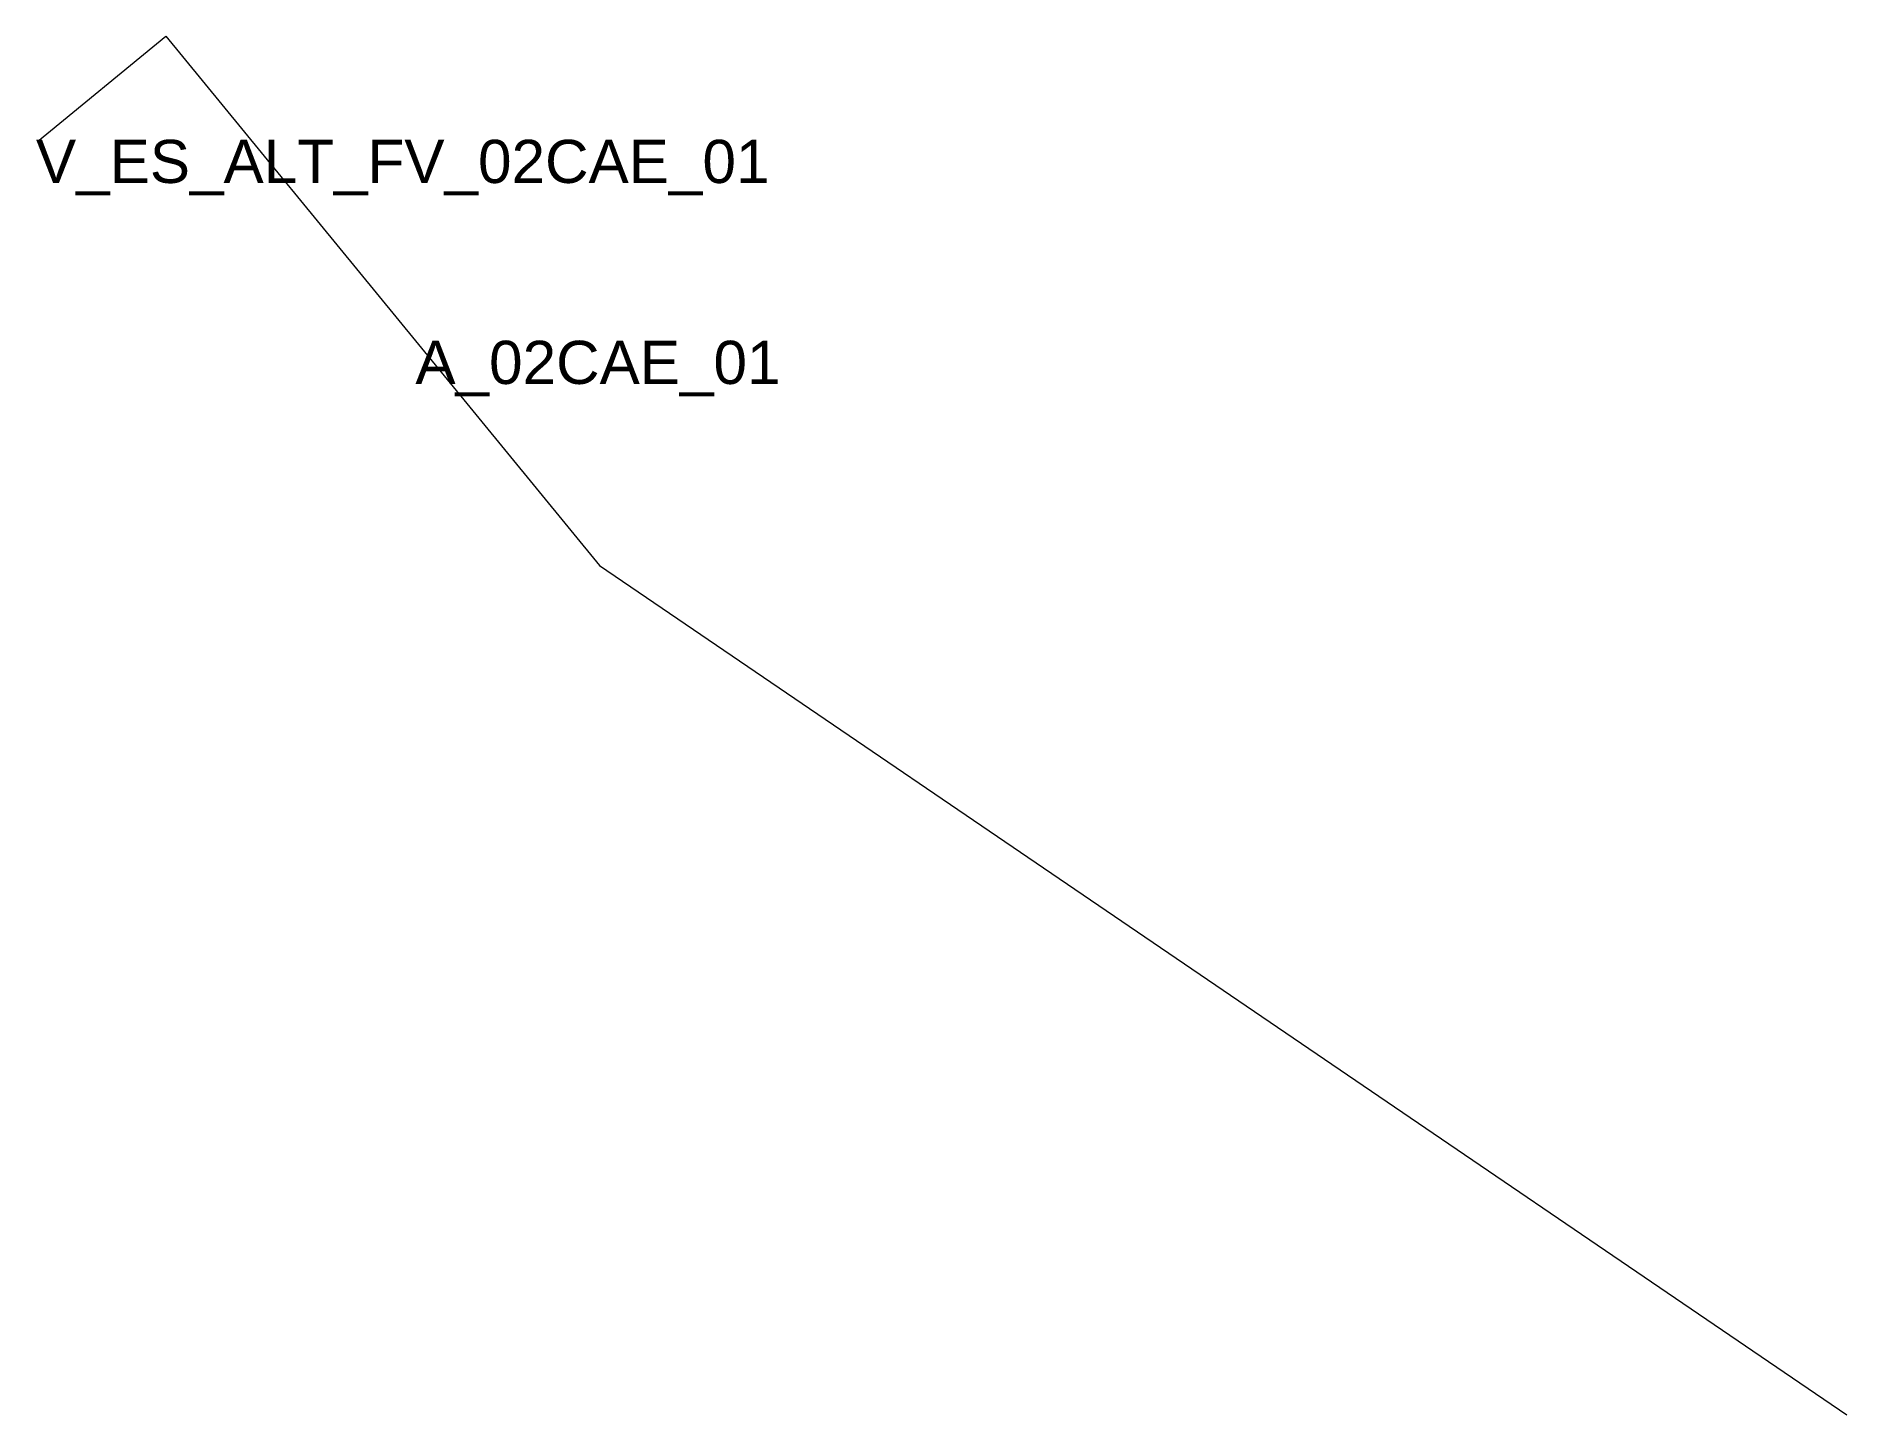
# Model space of a CAD drawing. Header units: metres. Extents: x 425446.7 to 425467.7, y 4584896.5 to 4584912.4.
import ezdxf
from ezdxf.enums import TextEntityAlignment as Align

# ---------------------------------------------------------------- set-up
doc = ezdxf.new("R2010")
doc.units = ezdxf.units.M
doc.header["$MEASUREMENT"] = 0
for name, color, linetype, lineweight, true_color in [('01_C_CarrerRampa_l', 251, 'Continuous', 0, 0x646464), ('01_I_Horitzontal_l', 251, 'Continuous', 0, 0x646464), ('noms - 01_A_AccesTren_t', 40, 'Continuous', 0, 0xffd600)]:
    doc.layers.add(name, color=color, linetype=linetype, lineweight=lineweight, true_color=true_color)
doc.styles.add('Style-Arial', font='arial.ttf')

msp = doc.modelspace()

# ---------------------------------------------------------------- linework, layer by layer
at = {"layer": '01_C_CarrerRampa_l', "flags": 128}
msp.add_lwpolyline([(425451.092482, 4584908.906729), (425453.227467, 4584906.30295), (425467.684964, 4584896.462757)], dxfattribs=at)
at = {"layer": '01_I_Horitzontal_l', "flags": 128}
msp.add_lwpolyline([(425446.710413, 4584911.215292), (425448.198845, 4584912.435742), (425451.092482, 4584908.906729)], dxfattribs=at)

# ---------------------------------------------------------------- texts
at = {"layer": 'noms - 01_A_AccesTren_t', "style": 'Style-Arial'}
for s, p in [('V_ES_ALT_FV_02CAE_01', (425446.693984, 4584911.235329)), ('A_02CAE_01', (425451.092482, 4584908.906729))]:
    msp.add_text(s, height=0.5, dxfattribs=at).set_placement(p, align=Align.TOP_LEFT)

doc.saveas('drawing.dxf')
